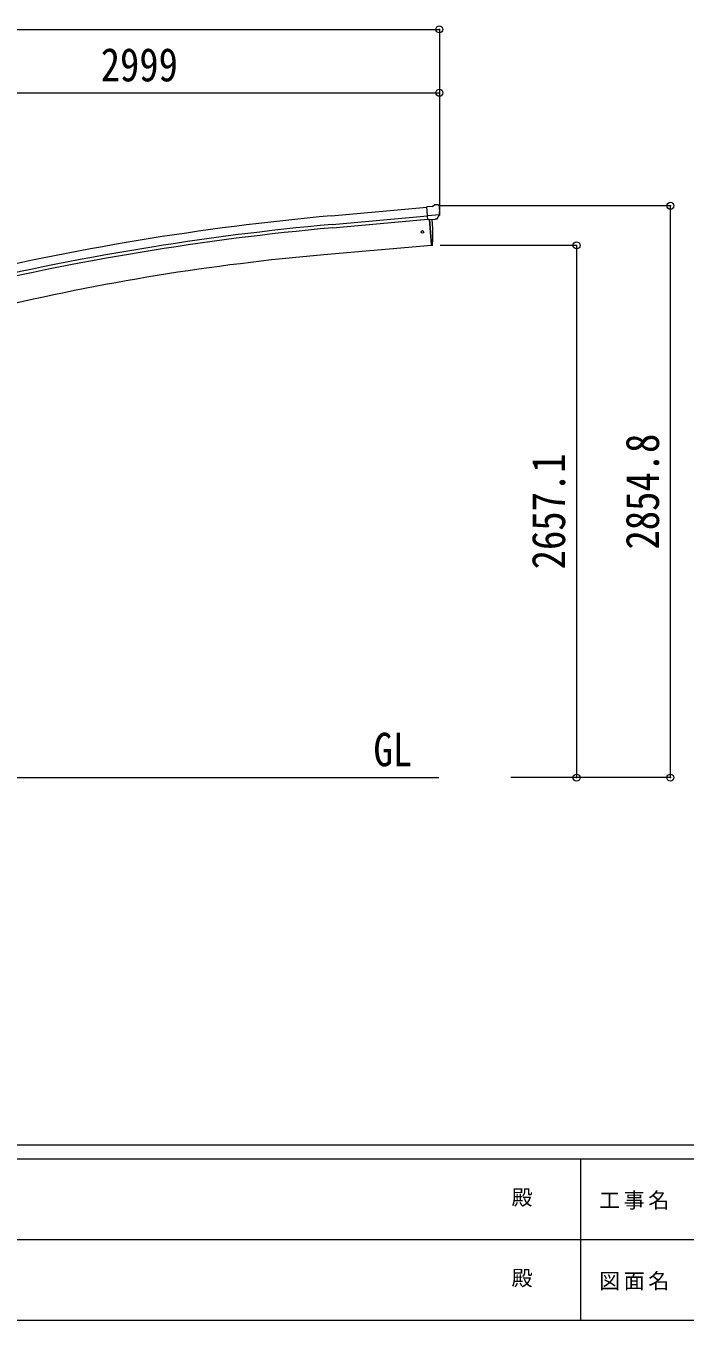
# Model space of a CAD drawing. Units: millimetres at full size. Extents: x -9783 to 9892, y -6828 to 6752.
# Drawn here: x -3241 to 53, y -6828 to -366 of the extents above; entities that cross this region are included whole.
import ezdxf
from ezdxf.enums import TextEntityAlignment as Align

# ---------------------------------------------------------------- set-up
doc = ezdxf.new("R2010")
doc.units = ezdxf.units.MM
doc.header["$LTSCALE"] = 35
doc.header["$PDMODE"] = 32
doc.header["$PDSIZE"] = 35
for name, color, linetype, lineweight in [('0-0_0', 7, 'Continuous', 9), ('0-1_本体', 4, 'Continuous', 9), ('0-2_部品', 7, 'Continuous', 9), ('0-A_寸法', 6, 'Continuous', 9), ('F-0_240', 7, 'Continuous', 9)]:
    doc.layers.add(name, color=color, linetype=linetype, lineweight=lineweight)
doc.styles.add('ＭＳ ゴシック', font='')
doc.styles.get('ＭＳ ゴシック').set_extended_font_data('MS Gothic')

msp = doc.modelspace()

# ---------------------------------------------------------------- linework, layer by layer
at = {"layer": '0-0_0', "color": 6}
for p, q in [((-20.6, -4119.55), (-20.6, -1264.75)), ((-489.61, -1462.45), (-489.61, -4119.55))]:
    msp.add_line(p, q, dxfattribs=at)
at = {"layer": '0-0_0'}
msp.add_line((-3994.46, -4119.55), (-1178.28, -4119.55), dxfattribs=at)
at = {"layer": '0-1_本体'}
for p, q in [((-1714.62, -1314.93), (-1237.29, -1271.88)), ((-1710.75, -1357.91), (-1233.58, -1314.88)), ((-1709.24, -1374.69), (-1232.06, -1331.65)), ((-1224.84, -1333.86), (-1213.59, -1462.46)), ((-1213.59, -1462.46), (-1751.54, -1509.53))]:
    msp.add_line(p, q, dxfattribs=at)
for centre, radius, start, end in [((-538.57, -14368.96), 13106.9, 95.14794, 103.64794), ((-538.57, -14368.96), 13063.74, 95.14794, 103.64794), ((-538.57, -14368.96), 13046.9, 95.14794, 103.64794), ((-772.94, -12772.18), 11305.08, 94.96591, 103.47643)]:
    msp.add_arc(centre, radius, start, end, dxfattribs=at)
at = {"layer": '0-2_部品'}
for p, q in [((-1210.96, -1267.44), (-1237.52, -1269.76)), ((-1231.87, -1334.42), (-1237.52, -1269.76)), ((-1210.96, -1267.44), (-1199.24, -1260.67)), ((-1184.34, -1259.09), (-1198, -1260.28)), ((-1175.2, -1264.84), (-1180.68, -1260.24)), ((-1174.14, -1266.88), (-1174.02, -1268.22)), ((-1174.66, -1309.73), (-1233.58, -1314.88)), ((-1221.91, -1333.55), (-1231.87, -1334.42)), ((-1213.84, -1460.14), (-1224.89, -1333.81)), ((-1188.3, -1330.61), (-1196, -1331.29)), ((-1185.91, -1329.21), (-1174.98, -1310.28)), ((-1213.6, -1462.91), (-1213.84, -1460.14)), ((-1210.99, -1462.52), (-1213.6, -1462.91))]:
    msp.add_line(p, q, dxfattribs=at)
for points in [[(-1221.91, -1333.55), (-1221.63, -1333.62), (-1196.26, -1331.4), (-1196, -1331.29)], [(-1208.44, -1459.69), (-1207.61, -1434.06), (-1207.41, -1407.57), (-1207.88, -1381.08), (-1209.02, -1354.61), (-1210.53, -1332.65)], [(-1174.59, -1309.09), (-1174.88, -1310.08), (-1174.98, -1310.28)]]:
    msp.add_lwpolyline(points, dxfattribs=at)
msp.add_circle((-1259.67, -1395.27), 6.5, dxfattribs=at)
for centre, radius, start, end in [((-1197.74, -1263.27), 3, 95, 120), ((-1183.9, -1264.07), 5, 50.00648, 94.99352), ((-1375.65, -1285.86), 202.4, 353.4085, 5), ((-1211.43, -1459.55), 3, 278.50322, 357.46219)]:
    msp.add_arc(centre, radius, start, end, dxfattribs=at)
for centre, major_axis, ratio, start_param, end_param in [((-1169.81, -1262.83), (-15.35, 3.44), 0.101033, 5.9751426, 5.9753737), ((-1177.13, -1267.14), (2.71, -1.31), 0.997474, 0.5366567, 1.3225652), ((-1188.57, -1327.62), (1.62, -2.54), 0.997631, 5.8041905, 5.8929484), ((-1188.64, -1327.51), (-3.5, 2.17), 0.650902, 2.1145521, 2.1873627), ((-1188.51, -1327.71), (1.62, -2.54), 0.997631, 5.965759, 6.7621801)]:
    msp.add_ellipse(centre, major_axis=major_axis, ratio=ratio, start_param=start_param, end_param=end_param, dxfattribs=at)
at = {"layer": '0-A_寸法'}
for p, q in [((-7188.62, -383.93), (-1174.62, -383.93)), ((-1174.62, -383.93), (-1174.62, -1312.77)), ((-4173.62, -700.55), (-1174.62, -700.55)), ((-1174.62, -700.55), (-1174.62, -921.55)), ((-20.6, -1264.75), (-1173.6, -1264.75)), ((-489.61, -1462.45), (-1170.92, -1462.45)), ((-489.61, -4119.55), (-818.44, -4119.55)), ((-20.6, -4119.55), (-489.61, -4119.55))]:
    msp.add_line(p, q, dxfattribs=at)
for p in [(-1174.62, -383.93), (-1174.62, -700.55), (-20.6, -1264.75), (-489.61, -1462.45), (-489.61, -4119.55), (-20.6, -4119.55)]:
    msp.add_point(p, dxfattribs=at)
at = {"layer": 'F-0_240', "color": 5}
for p, q in [((-9783.03, -5953.1), (9396.97, -5953.1)), ((-9783.03, -6023.1), (6285.75, -6023.1)), ((-469.25, -6023.1), (-469.25, -6828.1)), ((-3969.25, -6425.6), (3205.75, -6425.6)), ((-9783.03, -6828.1), (9396.97, -6828.1))]:
    msp.add_line(p, q, dxfattribs=at)

# ---------------------------------------------------------------- texts
at = {"layer": '0-0_0', "style": 'ＭＳ ゴシック', "width": 0.85}
msp.add_text('GL', height=166.8, dxfattribs=at).set_placement((-1504.23, -4112.61), align=Align.BOTTOM_LEFT)
at = {"layer": '0-A_寸法', "color": 7, "style": 'ＭＳ ゴシック', "width": 0.85}
msp.add_text('2999', height=166.8, dxfattribs=at).set_placement((-2866.62, -693.55), align=Align.BOTTOM_LEFT)
for s, p in [('2854.8', (-27.6, -2980.9)), ('2657.1', (-496.61, -3079.75))]:
    msp.add_text(s, height=166.8, rotation=90, dxfattribs=at).set_placement(p, align=Align.BOTTOM_LEFT)
at = {"layer": 'F-0_240', "style": 'ＭＳ ゴシック'}
for p in [(-814.24, -6276.85), (-814.24, -6679.35)]:
    msp.add_text('殿', height=76.98, dxfattribs=at).set_placement(p, align=Align.BOTTOM_LEFT)
at = {"layer": 'F-0_240', "char_height": 76.98, "attachment_point": 7, "style": 'ＭＳ ゴシック'}
for s, insert in [('\\T1.17;工事名', (-376.96, -6276.85)), ('\\T1.17;図面名', (-376.96, -6679.35))]:
    msp.add_mtext(s, dxfattribs=dict(at, insert=insert))

doc.saveas('drawing.dxf')
